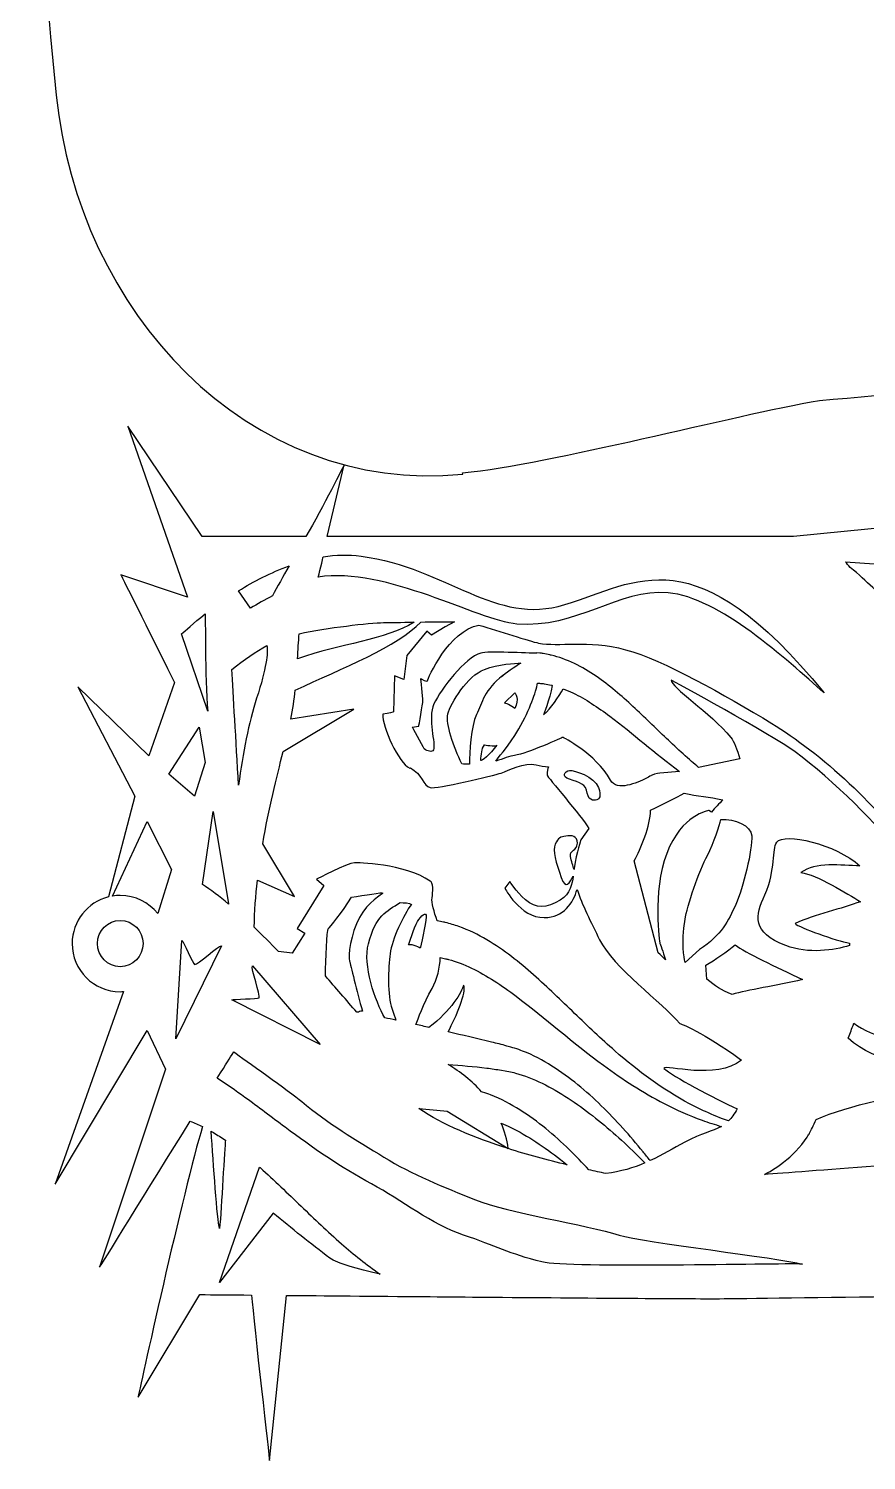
# Model space of a CAD drawing. Extents: x -11 to 3328, y 13 to 1701.
# Drawn here: x -11 to 482, y 21 to 865 of the extents above; entities that cross this region are included whole.
import ezdxf

# ---------------------------------------------------------------- set-up
doc = ezdxf.new("R2010")
doc.units = 0
doc.layers.add('H0107_Printing_Least_5', color=7, linetype='CONTINUOUS')

msp = doc.modelspace()

# ---------------------------------------------------------------- linework, layer by layer
at = {"layer": 'H0107_Printing_Least_5', "color": 1}
for points in [[(1.4759, 860.146378), (4.9489, 825.674379)], [(152.010996, 565.534586), (90.875998, 565.534586), (47.113999, 630.539584), (82.240998, 529.911587), (43.068999, 542.905586)], [(707.998982, 592.201585), (707.998982, 592.201585), (439.229989, 565.534586), (164.567996, 565.534586), (174.622996, 607.836585)], [(244.456894, 602.418385), (244.456894, 602.418385), (244.389894, 603.089385)], [(469.920988, 550.703586), (684.299983, 535.661587)], [(119.303997, 523.301587), (112.379997, 533.585587)], [(239.484994, 515.294587), (234.015994, 512.399587), (225.998994, 507.463587), (223.368994, 509.751587), (211.516995, 495.350588), (209.652995, 481.290588), (204.229995, 483.491588), (203.724995, 462.314588)], [(94.205998, 462.595588), (78.824998, 508.115587)], [(289.839993, 496.883588), (288.072993, 497.100588), (288.042993, 496.722588)], [(267.268993, 483.037588), (268.070993, 483.659588)], [(74.525998, 479.495588), (59.491999, 436.368589), (17.711, 476.886588), (51.188999, 412.54959), (35.724999, 353.119591)], [(269.102993, 467.454588), (275.153993, 473.441588)], [(138.626997, 438.773589), (180.269995, 463.841588), (143.212996, 457.940589)], [(214.692995, 453.225589), (218.558995, 453.707589)], [(256.055994, 440.916589), (257.183994, 442.833589)], [(407.64599, 434.471589), (383.35499, 429.472589)], [(213.242995, 429.074589), (213.727995, 429.150589)], [(352.674991, 423.158589), (352.608991, 423.143589), (352.608991, 423.120589)], [(372.084991, 427.151589), (360.523991, 426.005589)], [(38.163999, 353.618591), (58.587999, 397.49359)], [(58.587999, 397.49359), (72.843998, 369.285591), (64.730998, 343.400591)], [(91.100998, 360.479591), (97.376998, 403.52159), (106.466997, 349.020591)], [(391.05599, 403.06959), (389.32399, 404.03959)], [(318.793992, 393.53559), (313.988992, 386.70359)], [(123.496997, 362.937591), (145.372996, 353.385591), (126.585997, 384.51259)], [(359.645991, 320.214592), (345.444991, 374.355591)], [(158.250996, 363.550591), (162.612996, 359.950591), (146.894996, 334.581592), (151.336996, 331.739592), (144.034996, 320.010592), (135.976997, 320.875592)], [(272.176993, 362.171591), (269.281993, 358.321591)], [(102.238997, 324.340592), (75.464998, 269.412593), (78.972998, 327.498592)], [(383.99799, 322.078592), (375.449991, 314.531592)], [(120.503997, 312.516592), (160.375996, 266.207593), (108.401997, 292.396593)], [(388.30799, 304.596592), (387.70599, 312.848592)], [(44.617999, 297.358593), (4.23, 183.776595), (58.598999, 274.355593), (69.260998, 251.621594), (30.512999, 134.849597)], [(274.964993, 263.912593), (273.876993, 264.247593), (272.686993, 264.589593), (270.429993, 265.230593)], [(267.243993, 250.970594), (269.408993, 250.600594), (270.424993, 250.424594), (271.537993, 250.207594)], [(256.106994, 238.040594), (255.554994, 238.211594)], [(235.353994, 226.865594), (271.277993, 204.751595)], [(132.754997, 166.739596), (101.211997, 125.813597), (124.757997, 193.803595)], [(53.113999, 58.333599), (89.563998, 118.725597)], [(130.578997, 21.005599), (140.648996, 118.255597)]]:
    msp.add_lwpolyline(points, dxfattribs=at)
for points in [[(184.513995, 554.009586)], [(148.027996, 508.303587)], [(303.611992, 475.831588)], [(123.010997, 470.278588)], [(275.153993, 464.102588)], [(71.328998, 425.550589), (89.088998, 453.232589), (92.586998, 432.283589), (86.368998, 412.44159)], [(264.526993, 442.516589)], [(323.813992, 410.47959)], [(364.583991, 378.755591)], [(443.697989, 367.446591)], [(405.25699, 348.644591)], [(29.238999, 325.629592)], [(188.853995, 325.458592)], [(212.456995, 324.812592)], [(258.633994, 327.889592)], [(444.616989, 304.424592)], [(181.955995, 285.257593)], [(274.964993, 263.912593)], [(116.081997, 234.994594)], [(267.161993, 219.754595)], [(96.155998, 215.006595)], [(307.165992, 204.197595)], [(250.130994, 117.295597)]]:
    msp.add_lwpolyline(points, close=True, dxfattribs=at)
for points in [[(194.669895, 1096.626373), (67.717898, 1083.836373), (-11.3131, 987.099375), (1.4759, 860.146378)], [(4.9489, 825.674379), (17.7379, 698.722383), (117.504897, 589.628385), (244.456894, 602.418385)], [(454.606889, 645.786384), (497.400888, 649.577384), (547.685886, 653.876384), (555.030886, 654.616384)], [(244.389894, 603.089385), (296.918893, 608.359385), (403.53089, 636.971384), (454.606889, 645.786384)], [(174.622996, 607.836585), (174.622996, 607.836585), (162.085996, 582.840585), (152.010996, 565.534586)], [(304.577992, 525.446587), (347.660991, 538.715587), (380.92499, 567.237586), (457.316989, 473.339588)], [(159.190996, 541.641586), (159.532996, 541.894586), (162.198996, 553.613586), (162.198996, 553.613586)], [(162.198996, 553.613586), (169.592996, 554.777586), (177.088996, 555.030586), (184.513995, 554.009586)], [(184.513995, 554.009586), (236.032994, 546.923586), (263.316993, 512.743587), (304.577992, 525.446587)], [(472.667988, 547.248586), (471.569988, 548.621586), (470.650988, 549.783586), (469.920988, 550.703586)], [(43.068999, 542.905586), (43.068999, 542.905586), (64.899998, 499.130588), (74.525998, 479.495588)], [(112.379997, 533.585587), (121.280997, 539.085587), (131.390997, 544.391586), (142.119996, 548.305586)], [(142.119996, 548.305586), (138.596997, 542.070586), (135.215997, 535.970587), (132.305997, 530.514587)], [(276.281993, 514.007587), (253.624994, 516.011587), (199.066995, 547.896586), (159.190996, 541.641586)], [(497.176988, 528.146587), (489.725988, 530.057587), (482.962988, 539.527587), (472.667988, 547.248586)], [(365.420991, 532.416587), (336.247992, 534.895587), (311.052992, 510.936587), (276.281993, 514.007587)], [(457.316989, 473.339588), (435.425989, 493.094588), (395.08499, 529.893587), (365.420991, 532.416587)], [(132.305997, 530.514587), (127.811997, 528.320587), (123.465997, 525.872587), (119.303997, 523.301587)], [(78.824998, 508.115587), (80.755998, 509.922587), (85.682998, 514.406587), (92.765998, 519.913587)], [(92.765998, 519.913587), (92.765998, 519.913587), (92.627998, 482.699588), (94.205998, 462.595588)], [(145.739996, 475.088588), (173.406996, 487.699588), (206.450995, 501.014587), (219.676995, 515.169587)], [(215.744995, 515.097587), (199.087995, 504.599587), (172.298996, 502.385587), (147.118996, 493.530588)], [(148.027996, 508.303587), (164.266996, 511.689587), (189.487995, 514.817587), (197.785995, 514.817587)], [(197.785995, 514.817587), (201.472995, 514.817587), (208.289995, 514.964587), (215.744995, 515.097587)], [(219.676995, 515.169587), (226.815994, 515.289587), (234.102994, 515.373587), (239.484994, 515.294587)], [(147.118996, 493.530588), (147.409996, 498.703588), (147.670996, 503.659587), (148.027996, 508.303587)], [(223.634994, 480.516588), (223.634994, 481.635588), (236.369994, 510.400587), (254.012994, 513.290587)], [(254.012994, 513.290587), (265.798993, 510.139587), (283.701993, 503.855587), (289.165993, 502.740587)], [(108.401997, 487.150588), (115.453997, 492.992588), (122.689997, 497.835588), (129.011997, 501.315587)], [(129.011997, 501.315587), (129.807997, 496.814588), (128.801997, 488.163588), (123.010997, 470.278588)], [(288.042993, 496.722588), (283.293993, 496.860588), (258.965994, 498.052588), (255.049994, 496.875588)], [(289.165993, 502.740587), (300.798992, 500.360587), (317.827992, 504.992587), (340.362991, 498.872588)], [(340.362991, 498.872588), (362.907991, 492.754588), (398.48999, 472.308588), (426.514989, 455.400589)], [(255.049994, 496.875588), (245.913994, 494.120588), (231.600994, 475.931588), (227.494994, 466.992588)], [(257.198994, 487.280588), (265.415993, 490.451588), (275.291993, 490.887588), (278.574993, 490.941588)], [(278.574993, 490.941588), (275.439993, 488.853588), (269.132993, 484.614588), (267.268993, 483.037588)], [(291.877993, 496.584588), (291.248993, 496.694588), (290.554993, 496.791588), (289.839993, 496.883588)], [(295.737993, 495.823588), (294.460993, 496.111588), (293.179993, 496.372588), (291.877993, 496.584588)], [(296.575993, 495.604588), (296.299993, 495.673588), (296.018993, 495.757588), (295.737993, 495.823588)], [(303.198992, 493.632588), (301.048992, 494.406588), (298.827993, 495.047588), (296.575993, 495.604588)], [(316.817992, 487.191588), (312.578992, 489.682588), (308.039992, 491.904588), (303.198992, 493.632588)], [(112.358997, 419.00659), (110.837997, 445.327589), (109.218997, 473.099588), (108.401997, 487.150588)], [(220.973994, 468.924588), (220.973994, 470.618588), (219.763995, 481.967588), (219.763995, 481.967588)], [(219.763995, 481.967588), (219.763995, 481.967588), (223.634994, 479.311588), (223.634994, 480.516588)], [(235.741994, 460.961588), (237.375994, 467.477588), (247.190994, 483.417588), (257.198994, 487.280588)], [(268.070993, 483.659588), (257.198994, 475.446588), (255.876994, 467.610588), (252.506994, 460.606588)], [(339.612992, 470.061588), (332.672992, 476.196588), (325.303992, 482.186588), (316.817992, 487.191588)], [(143.212996, 457.940589), (144.361996, 463.693588), (145.158996, 469.443588), (145.739996, 475.088588)], [(275.153993, 473.441588), (275.153993, 473.441588), (278.053993, 469.729588), (275.153993, 464.102588)], [(277.487993, 452.260589), (284.334993, 463.966588), (287.342993, 473.840588), (288.547993, 479.137588)], [(288.547993, 479.137588), (288.879993, 479.122588), (289.231993, 479.104588), (289.619993, 479.069588)], [(289.619993, 479.069588), (290.564993, 478.997588), (291.504993, 478.885588), (292.448993, 478.757588)], [(297.193993, 477.815588), (295.517993, 468.942588), (292.081993, 460.550588), (292.081993, 460.550588)], [(292.081993, 460.550588), (296.493993, 464.058588), (300.946992, 471.136588), (303.611992, 475.831588)], [(292.448993, 478.757588), (293.842993, 478.555588), (295.242993, 478.272588), (296.636993, 477.945588)], [(296.636993, 477.945588), (296.820993, 477.904588), (297.009993, 477.856588), (297.193993, 477.815588)], [(303.611992, 475.831588), (305.552992, 475.106588), (307.472992, 474.281588), (309.387992, 473.360588)], [(309.387992, 473.360588), (316.832992, 469.783588), (324.042992, 464.921588), (331.099992, 459.643589)], [(367.259991, 480.950588), (366.860991, 476.886588), (390.33099, 461.791588), (402.35599, 447.186589)], [(440.255989, 438.656589), (426.442989, 448.765589), (367.259991, 480.950588), (367.259991, 480.950588)], [(123.010997, 470.278588), (118.354997, 455.898589), (114.906997, 438.000589), (112.358997, 419.00659)], [(218.558995, 453.707589), (218.558995, 453.707589), (220.973994, 467.235588), (220.973994, 468.924588)], [(227.494994, 466.992588), (223.389994, 458.058589), (228.827994, 443.407589), (227.142994, 439.785589)], [(275.153993, 464.102588), (273.243993, 466.032588), (269.102993, 467.454588), (269.102993, 467.454588)], [(359.558991, 451.277589), (353.058991, 457.540589), (346.546991, 463.902588), (339.612992, 470.061588)], [(197.284995, 460.846588), (197.044995, 453.360589), (206.481995, 431.971589), (213.242995, 429.074589)], [(203.724995, 462.314588), (203.724995, 462.314588), (200.910995, 461.091588), (197.284995, 460.846588)], [(243.815994, 431.596589), (239.065994, 441.720589), (234.255994, 455.038589), (235.741994, 460.961588)], [(252.506994, 460.606588), (249.334994, 454.014589), (248.298994, 437.946589), (248.446994, 431.484589)], [(331.099992, 459.643589), (344.708991, 449.392589), (357.903991, 437.709589), (372.084991, 427.151589)], [(221.719994, 440.349589), (220.447994, 442.805589), (214.692995, 453.225589), (214.692995, 453.225589)], [(263.867993, 433.116589), (268.004993, 438.917589), (270.603993, 440.486589), (277.487993, 452.260589)], [(379.269991, 432.975589), (372.544991, 438.840589), (366.058991, 445.014589), (359.558991, 451.277589)], [(426.514989, 455.400589), (454.528989, 438.493589), (492.684988, 404.51659), (509.111987, 375.859591)], [(227.142994, 439.785589), (226.381994, 438.155589), (223.583994, 439.052589), (221.719994, 440.349589)], [(255.038994, 433.501589), (254.865994, 434.145589), (256.055994, 440.916589), (256.055994, 440.916589)], [(264.526993, 442.516589), (260.503993, 437.043589), (255.212994, 432.855589), (255.038994, 433.501589)], [(257.183994, 442.833589), (257.183994, 442.833589), (263.398993, 441.552589), (264.526993, 442.516589)], [(303.336992, 447.186589), (303.336992, 447.186589), (282.813993, 437.637589), (274.908993, 436.509589)], [(331.472992, 421.891589), (322.572992, 437.880589), (303.336992, 447.186589), (303.336992, 447.186589)], [(402.35599, 447.186589), (404.36799, 444.748589), (406.04299, 440.121589), (407.64599, 434.471589)], [(126.585997, 384.51259), (130.088997, 404.94659), (134.796997, 423.541589), (138.626997, 438.773589)], [(248.446994, 431.484589), (246.873994, 431.532589), (245.224994, 431.134589), (243.815994, 431.596589)], [(274.908993, 436.509589), (272.298993, 436.138589), (268.315993, 434.591589), (263.867993, 433.116589)], [(267.105993, 426.176589), (271.456993, 427.623589), (280.872993, 432.697589), (287.633993, 431.007589)], [(287.633993, 431.007589), (289.936993, 430.429589), (292.515993, 430.051589), (294.966993, 429.794589)], [(383.35499, 429.472589), (381.98099, 430.626589), (380.61799, 431.793589), (379.269991, 432.975589)], [(500.282987, 380.65959), (491.244988, 393.30559), (462.377988, 422.468589), (440.255989, 438.656589)], [(213.727995, 429.150589), (220.146994, 425.903589), (221.428994, 418.31459), (225.181994, 417.59259)], [(225.181994, 417.59259), (228.520994, 416.45859), (262.780993, 424.733589), (267.105993, 426.176589)], [(294.966993, 429.794589), (294.450993, 428.673589), (294.139993, 427.110589), (294.154993, 424.966589)], [(294.154993, 424.966589), (294.159993, 424.000589), (314.544992, 400.40659), (318.793992, 393.53559)], [(307.273992, 422.448589), (302.330992, 423.967589), (304.505992, 427.347589), (307.283992, 427.644589)], [(317.827992, 414.34159), (317.036992, 419.68059), (313.549992, 420.518589), (307.273992, 422.448589)], [(307.283992, 427.644589), (310.066992, 427.937589), (322.102992, 424.212589), (324.349992, 417.72259)], [(352.608991, 423.120589), (347.072991, 420.257589), (335.215992, 415.17159), (331.472992, 421.891589)], [(355.503991, 424.726589), (355.503991, 424.726589), (354.406991, 424.054589), (352.674991, 423.158589)], [(360.523991, 426.005589), (359.144991, 426.334589), (355.503991, 424.726589), (355.503991, 424.726589)], [(323.813992, 410.47959), (322.945992, 409.97859), (318.599992, 409.06159), (317.827992, 414.34159)], [(324.349992, 417.72259), (326.279992, 412.12559), (324.686992, 410.97659), (323.813992, 410.47959)], [(355.100991, 404.20859), (362.816991, 407.78559), (370.373991, 411.99259), (374.918991, 414.20459)], [(374.918991, 414.20459), (382.45599, 412.65459), (389.93199, 412.15959), (397.43899, 410.44359)], [(397.74999, 410.26959), (395.50299, 408.33959), (393.07799, 405.64559), (391.05599, 403.06959)], [(397.43899, 410.44359), (397.54099, 410.38159), (397.64799, 410.32559), (397.74999, 410.26959)], [(345.444991, 374.355591), (349.340991, 381.33859), (355.100991, 395.39959), (355.100991, 404.20859)], [(389.32399, 404.03959), (389.32399, 404.03959), (373.279991, 401.70359), (364.583991, 378.755591)], [(388.59399, 377.628591), (392.62299, 385.08659), (395.64099, 395.57359), (396.52999, 398.83359)], [(396.52999, 398.83359), (404.67999, 399.37059), (414.37199, 395.12659), (414.72899, 389.19059)], [(305.208992, 388.97359), (301.991992, 388.48859), (300.700992, 388.00859), (298.933993, 384.30459)], [(311.974992, 384.78659), (312.133992, 389.29859), (308.425992, 389.45359), (305.208992, 388.97359)], [(414.72899, 389.19059), (415.21399, 381.16259), (409.60199, 358.308591), (405.25699, 348.644591)], [(429.414989, 385.34759), (433.760989, 391.31159), (464.195988, 384.38759), (478.416988, 371.373591)], [(298.933993, 384.30459), (297.160993, 380.59959), (299.413993, 373.194591), (302.471992, 364.498591)], [(307.945992, 376.896591), (307.139992, 380.75959), (311.811992, 380.27959), (311.974992, 384.78659)], [(313.988992, 386.70359), (313.988992, 386.70359), (311.542992, 380.04759), (310.092992, 369.897591)], [(422.352989, 354.307591), (429.184989, 369.537591), (426.468989, 381.29859), (429.414989, 385.34759)], [(180.637995, 373.280591), (176.450996, 372.961591), (158.250996, 363.550591), (158.250996, 363.550591)], [(181.174995, 373.275591), (181.000995, 373.283591), (180.826995, 373.295591), (180.637995, 373.280591)], [(181.178995, 373.283591), (181.178995, 373.283591), (181.178995, 373.275591), (181.174995, 373.275591)], [(225.181994, 362.391591), (210.536995, 372.925591), (181.178995, 373.283591), (181.178995, 373.283591)], [(309.988992, 369.386591), (309.398992, 371.266591), (308.467992, 374.384591), (307.945992, 376.896591)], [(364.583991, 378.755591), (355.891991, 355.811591), (360.574991, 325.701592), (360.574991, 325.701592)], [(375.429991, 339.945592), (376.557991, 347.363591), (383.75799, 368.692591), (388.59399, 377.628591)], [(478.416988, 371.373591), (467.514988, 371.664591), (452.103989, 374.000591), (443.697989, 367.446591)], [(121.586997, 335.222592), (121.780997, 344.623591), (122.469997, 353.894591), (123.496997, 362.937591)], [(309.437992, 365.419591), (308.882992, 360.695591), (307.977992, 355.068591), (301.885992, 351.299591)], [(302.471992, 364.498591), (305.031992, 357.222591), (307.477992, 361.335591), (309.437992, 365.419591)], [(310.092992, 369.897591), (310.053992, 369.733591), (310.022992, 369.557591), (309.988992, 369.386591)], [(443.697989, 367.446591), (453.144989, 366.399591), (470.767988, 354.904591), (478.794988, 350.332591)], [(106.461997, 348.874591), (101.042997, 353.431591), (95.880998, 357.361591), (91.100998, 360.479591)], [(178.814996, 353.046591), (186.525995, 353.919591), (197.305995, 356.141591), (197.305995, 355.444591)], [(197.305995, 355.444591), (197.305995, 354.509591), (188.608995, 350.334591), (183.538995, 340.916591)], [(226.350994, 352.512591), (227.009994, 355.855591), (227.081994, 362.128591), (225.181994, 362.391591)], [(269.281993, 358.321591), (269.281993, 358.321591), (277.977993, 340.916591), (292.464993, 340.916591)], [(281.460993, 351.465591), (275.429993, 356.778591), (272.176993, 362.171591), (272.176993, 362.171591)], [(292.464993, 340.916591), (303.780992, 340.916591), (309.647992, 349.905591), (311.792992, 357.522591)], [(311.792992, 357.522591), (314.565992, 348.716591), (320.013992, 338.303592), (325.074992, 327.873592)], [(35.724999, 353.119591), (23.419999, 350.027591), (14.307, 338.893592), (14.307, 325.629592)], [(42.653999, 353.975591), (41.125999, 353.975591), (39.626999, 353.851591), (38.163999, 353.618591)], [(64.730998, 343.400591), (59.534999, 349.847591), (51.578999, 353.975591), (42.653999, 353.975591)], [(106.466997, 349.020591), (106.461997, 348.971591), (106.461997, 348.925591), (106.461997, 348.874591)], [(165.180996, 334.315592), (165.997996, 335.127592), (173.600996, 343.806591), (178.814996, 353.046591)], [(188.853995, 325.458592), (193.449995, 342.338591), (199.071995, 344.480591), (207.615995, 349.860591)], [(214.177995, 348.759591), (209.581995, 342.718591), (202.712995, 327.950592), (201.594995, 319.662592)], [(207.615995, 349.860591), (209.647995, 349.522591), (213.206995, 349.742591), (214.177995, 348.759591)], [(229.297994, 339.098592), (227.693994, 344.388591), (225.819994, 349.778591), (226.350994, 352.512591)], [(301.885992, 351.299591), (293.674993, 346.229591), (287.500993, 346.155591), (281.460993, 351.465591)], [(405.25699, 348.644591), (400.91099, 338.985592), (397.04599, 330.774592), (383.99799, 322.078592)], [(434.720989, 324.493592), (414.43299, 332.224592), (416.86899, 342.080591), (422.352989, 354.307591)], [(478.794988, 350.332591), (467.856988, 346.201591), (451.867989, 342.756591), (440.255989, 337.461592)], [(29.238999, 325.629592), (29.238999, 333.180592), (35.244999, 339.302592), (42.653999, 339.302592)], [(42.653999, 339.302592), (50.061999, 339.302592), (56.067999, 333.180592), (56.067999, 325.629592)], [(183.538995, 340.916591), (178.467996, 331.497592), (176.772996, 318.212592), (177.742996, 315.314592)], [(212.456995, 324.812592), (212.456995, 324.812592), (215.749995, 335.089592), (217.766995, 338.589592)], [(217.766995, 338.589592), (219.783995, 342.093591), (223.123994, 344.916591), (222.868994, 341.273591)], [(222.868994, 341.273591), (222.613994, 337.632592), (219.446995, 322.882592), (219.446995, 322.882592)], [(233.157994, 338.324592), (231.880994, 338.610592), (230.594994, 338.870592), (229.297994, 339.098592)], [(234.168994, 338.058592), (233.831994, 338.143592), (233.494994, 338.242592), (233.157994, 338.324592)], [(242.175994, 335.676592), (239.576994, 336.613592), (236.895994, 337.389592), (234.168994, 338.058592)], [(375.449991, 314.531592), (374.673991, 318.227592), (373.100991, 324.682592), (375.429991, 339.945592)], [(135.976997, 320.875592), (131.140997, 325.877592), (126.325997, 330.698592), (121.586997, 335.222592)], [(163.541996, 306.587592), (163.760996, 316.353592), (164.266996, 333.396592), (165.180996, 334.315592)], [(258.633994, 327.889592), (253.507994, 330.902592), (248.022994, 333.590592), (242.175994, 335.676592)], [(440.255989, 337.461592), (442.395989, 335.053592), (464.562988, 327.312592), (472.390988, 325.818592)], [(14.307, 325.629592), (14.307, 309.974592), (26.997999, 297.282593), (42.653999, 297.282593)], [(42.653999, 311.956592), (35.244999, 311.956592), (29.238999, 318.077592), (29.238999, 325.629592)], [(56.067999, 325.629592), (56.067999, 318.077592), (50.061999, 311.956592), (42.653999, 311.956592)], [(78.972998, 327.498592), (79.723998, 327.297592), (85.687998, 313.499592), (86.428998, 313.271592)], [(86.428998, 313.271592), (87.939998, 312.802592), (100.777997, 324.874592), (102.238997, 324.340592)], [(198.525995, 281.867593), (192.786995, 291.492593), (185.514995, 313.210592), (188.853995, 325.458592)], [(219.446995, 322.882592), (219.446995, 322.882592), (215.193995, 325.617592), (212.456995, 324.812592)], [(286.188993, 307.185592), (277.798993, 314.602592), (268.893993, 321.843592), (258.633994, 327.889592)], [(325.074992, 327.873592), (332.800992, 311.934592), (362.116991, 290.668593), (372.257991, 278.591593)], [(360.574991, 325.701592), (360.574991, 325.701592), (362.560991, 320.591592), (363.812991, 316.142592)], [(387.70599, 312.848592), (392.62799, 316.006592), (400.70199, 321.089592), (404.94999, 324.924592)], [(404.94999, 324.924592), (411.07299, 320.191592), (428.786989, 312.026592), (444.616989, 304.424592)], [(472.253988, 324.434592), (463.316988, 321.707592), (448.272989, 319.333592), (434.720989, 324.493592)], [(472.390988, 325.818592), (472.340988, 325.369592), (472.299988, 324.909592), (472.253988, 324.434592)], [(124.420997, 293.616593), (125.451997, 294.822593), (119.436997, 311.380592), (120.503997, 312.516592)], [(177.742996, 315.314592), (178.401996, 313.343592), (181.863995, 297.138593), (185.350995, 285.847593)], [(201.594995, 319.662592), (200.445995, 311.211592), (199.960995, 295.026593), (202.855995, 287.057593)], [(226.350994, 299.134593), (229.649994, 304.861592), (230.824994, 311.472592), (231.227994, 317.346592)], [(231.227994, 317.346592), (232.233994, 317.160592), (233.234994, 316.951592), (234.245994, 316.716592)], [(234.245994, 316.716592), (234.838994, 316.578592), (235.440994, 316.455592), (236.037994, 316.295592)], [(236.037994, 316.295592), (240.608994, 315.087592), (245.163994, 313.335592), (249.656994, 311.176592)], [(363.812991, 316.142592), (362.514991, 317.415592), (361.105991, 318.781592), (359.645991, 320.214592)], [(181.955995, 285.257593), (176.148996, 291.875593), (169.189996, 299.972593), (163.541996, 306.587592)], [(249.656994, 311.176592), (258.654994, 306.853592), (267.366993, 300.975592), (275.893993, 294.595593)], [(310.301992, 284.481593), (302.437992, 292.051593), (294.568993, 299.742593), (286.188993, 307.185592)], [(403.07099, 295.616593), (396.54999, 298.133593), (393.15899, 300.756592), (388.30799, 304.596592)], [(444.616989, 304.424592), (429.215989, 300.806592), (412.21199, 298.361593), (403.07099, 295.616593)], [(42.653999, 297.282593), (43.314999, 297.282593), (43.967999, 297.313593), (44.617999, 297.358593)], [(216.883995, 277.922593), (218.037995, 280.937593), (221.090994, 289.981593), (226.350994, 299.134593)], [(244.917994, 301.207592), (243.758994, 296.791593), (237.783994, 286.309593), (224.548994, 276.191593)], [(235.813994, 273.602593), (240.684994, 283.105593), (246.878994, 296.731593), (244.917994, 301.207592)], [(108.401997, 292.396593), (108.886997, 293.002593), (123.919997, 293.029593), (124.420997, 293.616593)], [(202.855995, 287.057593), (203.826995, 284.389593), (204.494995, 282.221593), (204.995995, 280.511593)], [(275.893993, 294.595593), (292.954993, 281.747593), (309.458992, 267.017593), (327.336992, 253.898594)], [(185.350995, 285.847593), (183.553995, 286.212593), (183.824995, 284.844593), (181.955995, 285.257593)], [(204.995995, 280.511593), (202.840995, 280.968593), (200.675995, 281.428593), (198.525995, 281.867593)], [(334.117992, 262.360593), (325.993992, 269.448593), (318.154992, 276.913593), (310.301992, 284.481593)], [(372.257991, 278.591593), (372.257991, 278.591593), (386.41899, 273.290593), (408.15699, 257.348594)], [(471.522988, 269.828593), (473.008988, 273.689593), (473.402988, 274.713593), (474.903988, 278.647593)], [(474.903988, 278.647593), (485.529988, 270.607593), (506.925987, 265.056593), (516.842987, 270.392593)], [(224.548994, 276.191593), (221.984994, 276.773593), (219.431995, 277.355593), (216.883995, 277.922593)], [(261.371993, 267.574593), (252.756994, 269.621593), (244.253994, 271.638593), (235.813994, 273.602593)], [(99.766998, 246.208594), (105.766997, 255.734594), (106.731997, 257.371594), (109.606997, 261.727593)], [(109.606997, 261.727593), (115.693997, 257.320594), (142.129996, 238.806594), (149.626996, 232.484594)], [(270.429993, 265.230593), (267.422993, 266.070593), (264.399993, 266.849593), (261.371993, 267.574593)], [(279.733993, 262.253593), (278.171993, 262.853593), (276.685993, 263.381593), (274.964993, 263.912593)], [(296.973993, 253.462594), (291.606993, 256.835594), (285.897993, 259.871594), (279.733993, 262.253593)], [(378.059991, 231.221594), (362.177991, 239.677594), (347.675991, 250.493594), (334.117992, 262.360593)], [(587.848985, 258.854594), (587.848985, 258.854594), (503.448987, 239.560594), (471.522988, 269.828593)], [(255.554994, 238.211594), (249.871994, 244.640594), (243.089994, 249.995594), (235.818994, 254.338594)], [(235.818994, 254.338594), (243.462994, 253.832594), (251.040994, 253.207594), (258.536994, 252.246594)], [(326.023992, 230.064594), (317.190992, 238.618594), (307.712992, 246.683594), (296.973993, 253.462594)], [(327.336992, 253.898594), (338.621992, 245.560594), (350.514991, 237.818594), (363.040991, 231.351594)], [(408.70899, 256.945594), (393.62899, 244.794594), (363.812991, 254.621594), (362.964991, 252.078594)], [(408.15699, 257.348594), (408.35099, 257.208594), (408.52499, 257.082594), (408.70899, 256.945594)], [(116.081997, 234.994594), (110.653997, 238.934594), (105.220997, 242.733594), (99.766998, 246.208594)], [(258.536994, 252.246594), (261.452993, 251.874594), (264.358993, 251.453594), (267.243993, 250.970594)], [(271.537993, 250.207594), (272.748993, 249.979594), (274.162993, 249.645594), (275.464993, 249.298594)], [(275.464993, 249.298594), (280.790993, 247.883594), (286.091993, 245.782594), (291.274993, 243.259594)], [(362.964991, 252.078594), (367.591991, 247.702594), (392.64399, 234.404594), (406.12499, 228.144594)], [(452.562989, 221.978594), (491.938988, 238.618594), (572.845986, 247.561594), (572.845986, 247.561594)], [(260.875993, 236.380594), (259.307994, 236.981594), (257.822994, 237.512594), (256.106994, 238.040594)], [(278.115993, 227.590594), (272.743993, 230.965594), (267.039993, 233.999594), (260.875993, 236.380594)], [(291.274993, 243.259594), (301.640992, 238.186594), (311.511992, 231.520594), (320.897992, 224.197594)], [(139.806997, 217.346595), (131.788997, 223.295594), (123.924997, 229.293594), (116.081997, 234.994594)], [(149.626996, 232.484594), (164.577996, 219.828595), (181.725995, 209.807595), (197.963995, 199.732595)], [(271.277993, 204.751595), (251.326994, 211.104595), (232.575994, 218.863595), (218.553995, 228.361594)], [(218.553995, 228.361594), (224.195994, 227.975594), (229.797994, 227.488594), (235.353994, 226.865594)], [(350.667991, 202.936595), (342.982991, 212.372595), (334.843992, 221.493594), (326.023992, 230.064594)], [(363.040991, 231.351594), (370.292991, 227.608594), (377.752991, 224.288594), (385.43399, 221.536594)], [(387.47599, 226.556594), (384.27899, 228.009594), (381.14899, 229.574594), (378.059991, 231.221594)], [(406.12499, 228.144594), (404.41399, 225.067594), (402.73899, 222.805594), (400.99799, 221.077594)], [(30.512999, 134.849597), (30.512999, 134.849597), (59.614999, 181.974595), (83.920998, 220.918594)], [(83.920998, 220.918594), (86.377998, 219.941595), (88.766998, 218.865595), (91.091998, 217.712595)], [(267.161993, 219.754595), (268.918993, 219.011595), (270.675993, 218.235595), (272.411993, 217.387595)], [(271.282993, 204.749595), (270.491993, 210.113595), (269.076993, 215.107595), (267.161993, 219.754595)], [(307.165992, 204.197595), (298.326993, 212.751595), (288.849993, 220.814594), (278.115993, 227.590594)], [(320.897992, 224.197594), (330.288992, 216.851595), (339.224992, 208.788595), (347.782991, 200.319595)], [(385.43399, 221.536594), (389.18199, 220.168594), (392.98099, 218.950595), (396.80999, 217.865595)], [(400.99799, 221.077594), (396.40699, 222.700594), (391.88799, 224.521594), (387.47599, 226.556594)], [(448.732989, 213.874595), (449.697989, 215.610595), (450.999989, 218.390595), (452.562989, 221.978594)], [(91.091998, 217.712595), (80.305998, 182.514595), (53.113999, 58.333599), (53.113999, 58.333599)], [(96.155998, 215.006595), (96.602998, 214.753595), (97.057998, 214.508595), (97.499998, 214.249595)], [(101.211997, 157.662596), (99.545998, 162.875596), (97.639998, 196.051595), (96.155998, 215.006595)], [(97.499998, 214.249595), (99.950998, 212.807595), (102.319997, 211.287595), (104.622997, 209.720595)], [(190.646995, 184.019595), (172.579996, 193.714595), (155.830996, 205.433595), (139.806997, 217.346595)], [(272.411993, 217.387595), (282.777993, 212.317595), (292.648993, 205.653595), (302.033992, 198.327595)], [(396.80999, 217.865595), (391.55099, 214.811595), (385.14199, 213.874595), (375.306991, 208.563595)], [(422.225989, 189.516595), (426.596989, 191.809595), (439.500989, 199.320595), (447.354989, 211.586595)], [(447.354989, 211.586595), (448.012989, 212.608595), (448.339989, 213.177595), (448.732989, 213.874595)], [(104.622997, 209.720595), (104.106997, 205.854595), (102.283997, 169.522596), (101.211997, 157.662596)], [(305.879992, 195.215595), (294.384993, 197.975595), (282.644993, 201.136595), (271.282993, 204.749595)], [(318.691992, 192.263595), (314.968992, 196.333595), (311.143992, 200.326595), (307.165992, 204.197595)], [(354.845991, 197.671595), (353.466991, 199.430595), (352.082991, 201.194595), (350.667991, 202.936595)], [(375.306991, 208.563595), (368.530991, 204.897595), (362.035991, 200.993595), (354.845991, 197.671595)], [(197.963995, 199.732595), (214.100995, 189.695595), (233.801994, 181.938595), (251.862994, 174.551596)], [(302.033992, 198.327595), (303.336992, 197.314595), (304.602992, 196.254595), (305.879992, 195.215595)], [(351.745991, 196.297595), (345.010991, 193.448595), (337.585992, 191.176595), (328.730992, 190.114595)], [(347.782991, 200.319595), (349.120991, 198.994595), (350.427991, 197.641595), (351.745991, 196.297595)], [(487.455988, 194.454595), (458.950989, 192.266595), (433.336989, 190.343595), (422.225989, 189.516595)], [(124.757997, 193.803595), (124.854997, 193.719595), (124.951997, 193.632595), (125.053997, 193.545595)], [(125.053997, 193.545595), (133.428997, 186.102595), (141.297996, 178.409596), (149.161996, 170.842596)], [(328.730992, 190.114595), (325.447992, 190.795595), (322.092992, 191.510595), (318.691992, 192.263595)], [(244.915994, 153.812596), (225.918994, 160.230596), (208.799995, 174.265596), (190.646995, 184.019595)], [(149.161996, 170.842596), (157.020996, 163.271596), (164.853996, 155.808596), (172.978996, 148.721596)], [(251.862994, 174.551596), (269.955993, 167.203596), (317.793992, 159.710596), (336.559992, 153.812596)], [(166.201996, 140.259596), (154.650996, 148.736596), (143.671996, 157.869596), (132.754997, 166.739596)], [(291.119993, 137.947597), (271.791993, 142.716596), (263.931993, 147.446596), (244.915994, 153.812596)], [(336.559992, 153.812596), (350.262991, 149.513596), (430.708989, 140.406596), (444.616989, 136.690597)], [(172.978996, 148.721596), (180.261995, 142.346596), (187.828995, 136.294597), (195.721995, 130.730597)], [(195.721995, 130.730597), (182.288995, 133.820597), (170.576996, 137.026597), (166.201996, 140.259596)], [(444.616989, 136.690597), (429.556989, 137.303597), (306.855992, 134.076597), (291.119993, 137.947597)], [(89.563998, 118.725597), (97.402998, 118.651597), (107.778997, 118.554597), (119.977997, 118.442597)], [(119.977997, 118.442597), (121.509997, 101.098597), (130.578997, 21.005599), (130.578997, 21.005599)], [(140.648996, 118.255597), (153.057996, 118.144597), (188.428995, 117.835597), (216.905995, 117.586597)], [(216.905995, 117.586597), (216.909995, 117.584597), (216.914995, 117.581597), (216.919995, 117.579597)], [(216.919995, 117.579597), (227.922994, 117.483597), (239.048994, 117.388597), (250.093994, 117.295597)], [(250.093994, 117.295597), (250.105994, 117.295597), (250.118994, 117.295597), (250.130994, 117.295597)], [(250.130994, 117.295597), (313.369992, 116.761597), (373.962991, 116.297597), (393.75699, 116.297597)], [(393.75699, 116.297597), (401.13999, 116.297597), (451.601989, 117.060597), (494.560988, 117.577597)]]:
    msp.add_open_spline(points, degree=3, dxfattribs=at)

doc.saveas('drawing.dxf')
